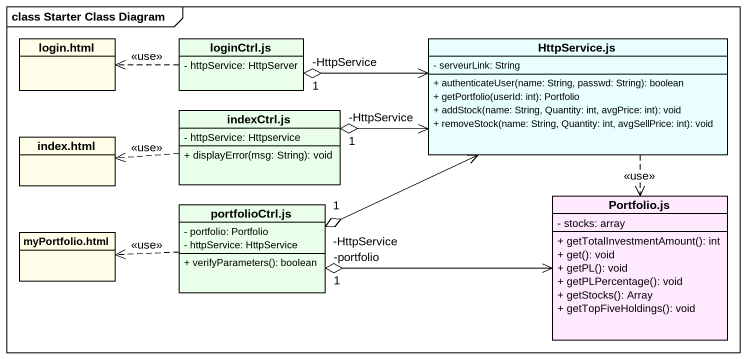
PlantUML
@startuml
mainframe class Starter Class Diagram
hide circle
hide empty members
skinparam classAttributeIconSize 0
class "login.html" as login_html #FFFFE9
class "loginCtrl.js" as loginCtrl_js #E9FFE9 {
  - httpService: HttpServer
}
class "HttpService.js" as HttpService_js #E9FFFF {
  - serveurLink: String
  + authenticateUser(name: String, passwd: String): boolean
  + getPortfolio(userId: int): Portfolio
  + addStock(name: String, Quantity: int, avgPrice: int): void
  + removeStock(name: String, Quantity: int, avgSellPrice: int): void
}
class "indexCtrl.js" as indexCtrl_js #E9FFE9 {
  - httpService: Httpservice
  + displayError(msg: String): void
}
class "index.html" as index_html #FFFFE9
class "portfolioCtrl.js" as portfolioCtrl_js #E9FFE9 {
  - portfolio: Portfolio
  - httpService: HttpService
  + verifyParameters(): boolean
}
class "Portfolio.js" as Portfolio_js #FFE9FF {
  - stocks: array
  + getTotalInvestmentAmount(): int
  + get(): void
  + getPL(): void
  + getPLPercentage(): void
  + getStocks(): Array
  + getTopFiveHoldings(): void
}
class "myPortfolio.html" as myPortfolio_html #FFFFE9
loginCtrl_js .left.> login_html : <<use>>
HttpService_js <-left-o "-HttpService\n1" loginCtrl_js
HttpService_js <-left-o "-HttpService\n1" indexCtrl_js
HttpService_js <-left-o "-HttpService\n1" portfolioCtrl_js
HttpService_js ..> Portfolio_js : <<use>>
indexCtrl_js .left.> index_html : <<use>>
portfolioCtrl_js .left.> myPortfolio_html : <<use>>
Portfolio_js <-left-o "-portfolio\n1" portfolioCtrl_js
@enduml
